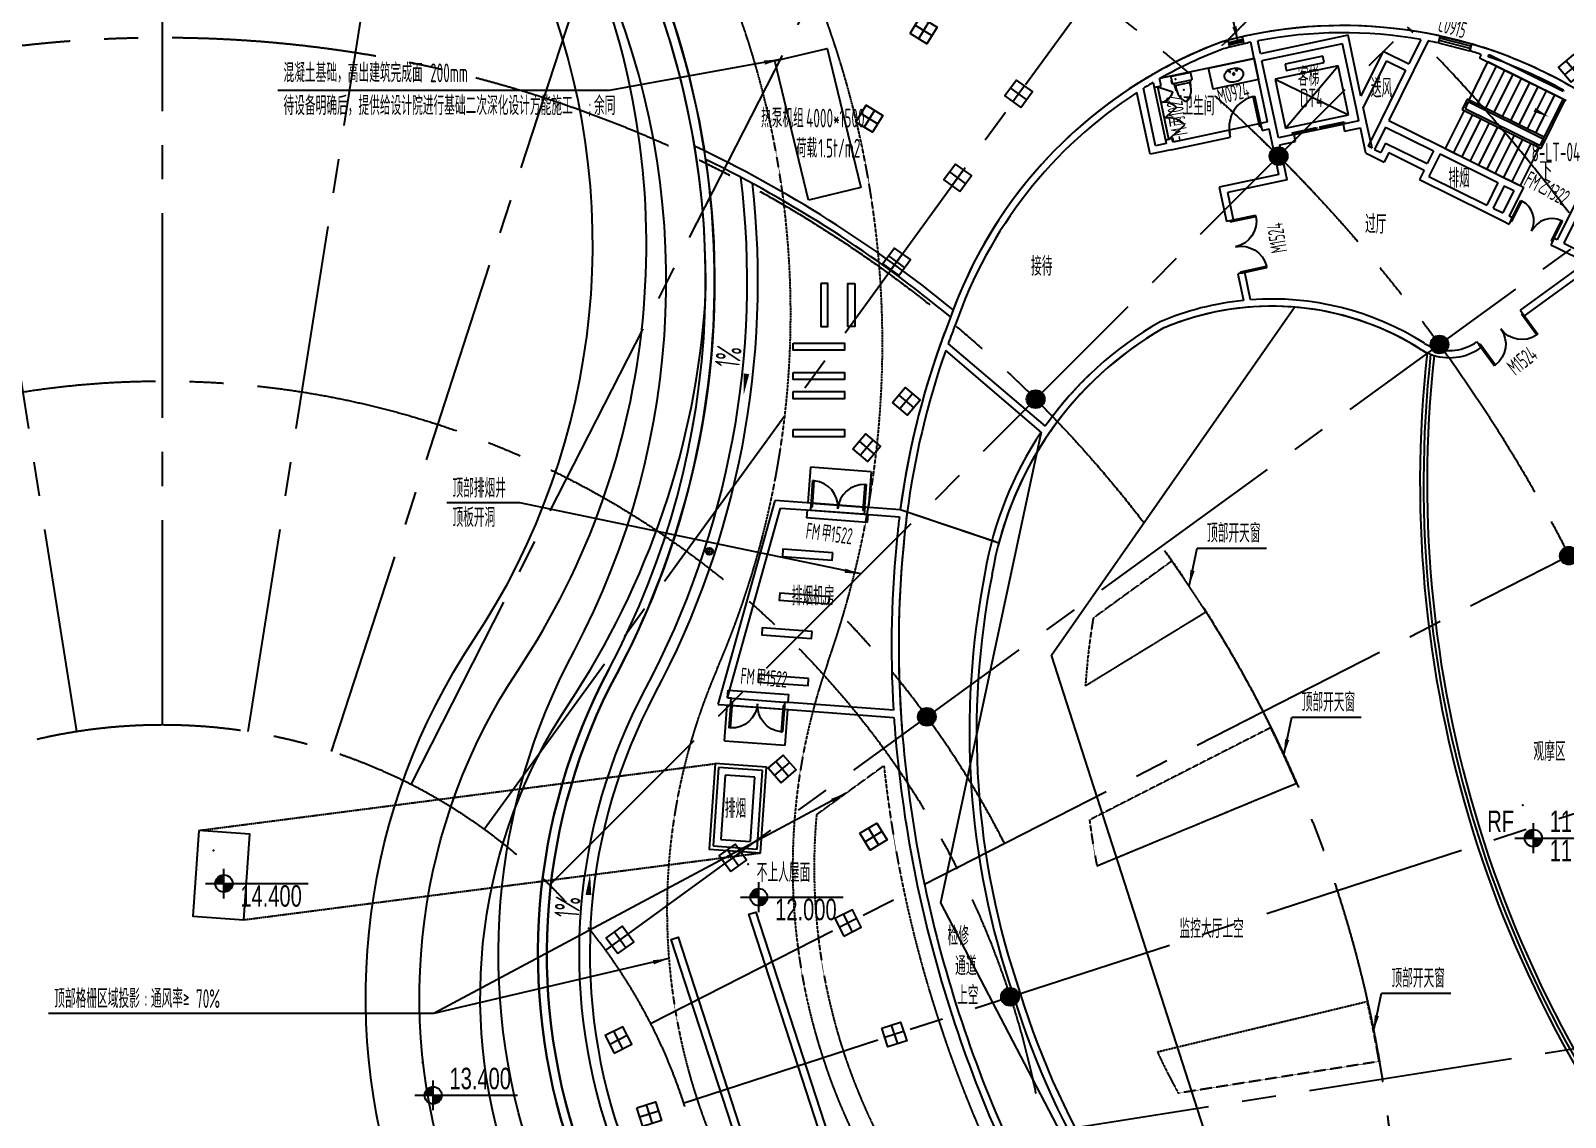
# Model space of a CAD drawing. Extents: x 104132 to 3338343, y -1228862 to 1409848.
# Drawn here: x 725308 to 768182, y 94822 to 125183 of the extents above; entities that cross this region are included whole.
import ezdxf
from ezdxf.enums import TextEntityAlignment as Align

# ---------------------------------------------------------------- set-up
doc = ezdxf.new("R2010")
doc.units = 0
for name, pattern in [('CENTER', [50.8, 31.75, -6.35, 6.35, -6.35]), ('CENTER2', [28.575, 19.05, -3.175, 3.175, -3.175]), ('DASH', [0.35, 0.25, -0.1])]:
    doc.linetypes.add(name, pattern=pattern)
doc.layers.get('0').update_dxf_attribs({"color": 8})
doc.layers.get('Defpoints').update_dxf_attribs({"color": 8})
for name, color, linetype in [('#幕墙线-平面', 8, 'Continuous'), ('#标注', 8, 'Continuous'), ('#轴线', 8, 'CENTER2'), ('150高门槛', 8, 'Continuous'), ('A-COLS-PLAN-S', 8, 'Continuous'), ('A-FIXT', 8, 'Continuous'), ('A-FLOR-OVHD', 8, 'DASH'), ('A-FLOR-UNDR', 8, 'Continuous'), ('A-GLAZ', 8, 'Continuous'), ('A-ROOF', 8, 'Continuous'), ('A-ROOF-DRAN', 8, 'Continuous'), ('A-ROOF-EDGE', 8, 'Continuous'), ('A-SYMB', 8, 'Continuous'), ('A-SYMB-VOID', 8, 'Continuous'), ('C-NAME', 8, 'Continuous'), ('dim', 8, 'Continuous'), ('DIM_LEAD', 8, 'Continuous'), ('DIM_SYMB', 8, 'Continuous'), ('DOTE', 8, 'CENTER'), ('EVTR', 8, 'Continuous'), ('PUB_DIM', 8, 'Continuous'), ('PUB_HATCH', 8, 'Continuous'), ('STAIR', 8, 'Continuous'), ('WALL', 8, 'Continuous'), ('WINDOW', 8, 'Continuous'), ('WINDOW_TEXT', 8, 'Continuous'), ('分水线', 8, 'Continuous'), ('女儿墙', 8, 'Continuous'), ('建-屋面看线', 8, 'Continuous'), ('建-标字-设备', 8, 'Continuous'), ('柱础', 8, 'Continuous'), ('消防救援', 8, 'Continuous'), ('落水口', 8, 'Continuous'), ('设备基础', 8, 'Continuous')]:
    doc.layers.add(name, color=color, linetype=linetype)
doc.layers.add('结构板边线', color=8, linetype='Continuous', plot=False)
doc.styles.add('_TCH_DIM', font='SIMPLEX', dxfattribs={"bigfont": 'GBCBIG'})
doc.styles.add('ECADI', font='jrs.shx', dxfattribs={"width": 0.7, "bigfont": 'hztxt.shx'})
doc.styles.add('JHZX', font='jrs.shx', dxfattribs={"width": 0.6, "bigfont": 'jhz.shx'})
doc.styles.add('XD2008', font='xd-hzs.shx', dxfattribs={"width": 0.7, "bigfont": 'xd-hztxt.shx'})
doc.dimstyles.new('JZBZ-300', dxfattribs={"dimscale": 300, "dimtxt": 3, "dimasz": 1.5, "dimexe": 1, "dimexo": 1, "dimgap": 0.5, "dimtad": 1, "dimdec": 0, "dimdsep": 46, "dimtxsty": 'JHZX', "dimblk1": 'ARCHTICK', "dimblk2": 'ARCHTICK', "dimsah": 1, "dimcen": 0, "dimclrd": 1, "dimclre": 1, "dimclrt": 2, "dimadec": 3, "dimazin": 2, "dimtfac": 1, "dimtdec": 0, "dimtix": 1, "dimtmove": 0, "dimatfit": 3, "dimfxl": 1, "dimtolj": 1, "dimlwd": -1, "dimlwe": -1, "dimarcsym": 1})

# ---------------------------------------------------------------- blocks, each defined once
blk = doc.blocks.new('轴网20240313')
at = {"layer": '#标注', "ltscale": 300}
blk.add_circle((571467.9, -147345.9), 64700, dxfattribs=at)
at = {"layer": '#轴线', "ltscale": 300}
for p, q in [((571467.9, -132045.9), (571467.9, -79645.9)), ((569074.4, -132234.3), (560877.2, -80479.4)), ((573861.3, -132234.3), (582058.5, -80479.4)), ((576195.8, -132794.7), (592388.3, -82959.4)), ((578413.9, -133713.5), (602203, -87024.7)), ((580461, -134967.9), (611260.9, -92575.4)), ((582286.6, -136527.2), (619339, -99474.8)), ((583845.8, -138352.8), (626238.3, -107552.8)), ((585100.3, -140399.8), (631789, -116610.7)), ((586019, -142617.9), (635854.4, -126425.4)), ((586579.5, -144952.4), (638334.4, -136755.3))]:
    blk.add_line(p, q, dxfattribs=at)
for radius in [64700, 63300, 57500, 53700, 44100, 34500, 24900, 15300]:
    blk.add_circle((571467.9, -147345.9), radius, dxfattribs=at)
for radius in [49200, 26400]:
    blk.add_arc((571467.9, -147345.9), radius, 27, 45, dxfattribs=at)
blk = doc.blocks.new('*U1620')
at = {"const_width": 0.5}
for points in [[(4.16, -16.2), (4.16, -11.2)], [(4.16, -16.24), (4.16, -11.24)]]:
    blk.add_lwpolyline(points, dxfattribs=at)
blk.add_wipeout([(5.35, 6), (4.72, 5.92), (4.11, 5.76), (3.53, 5.53), (2.98, 5.23), (2.47, 4.86), (2.01, 4.43), (1.61, 3.94), (1.27, 3.41), (1, 2.84), (0.81, 2.25), (0.69, 1.63), (0.65, 1), (0.69, 0.37), (0.81, -0.25), (1, -0.84), (1.27, -1.41), (1.61, -1.94), (2.01, -2.43), (2.47, -2.86), (2.98, -3.23), (3.53, -3.53), (4.11, -3.76), (4.72, -3.92), (5.35, -4), (5.97, -4), (6.6, -3.92), (7.21, -3.76), (7.79, -3.53), (8.34, -3.23), (8.85, -2.86), (9.31, -2.43), (9.71, -1.94), (10.05, -1.41), (10.32, -0.84), (10.51, -0.25), (10.63, 0.37), (10.67, 1), (10.63, 1.63), (10.51, 2.25), (10.32, 2.84), (10.05, 3.41), (9.71, 3.94), (9.31, 4.43), (8.85, 4.86), (8.34, 5.23), (7.79, 5.53), (7.21, 5.76), (6.6, 5.92), (5.97, 6)])
h = blk.add_hatch(color=256)
h.paths.add_polyline_path([(5.66, 8.07), (2.12, 4.54), (2.47, 4.86), (2.98, 5.23), (3.53, 5.53), (4.11, 5.76), (4.72, 5.92), (5.35, 6), (5.66, 6)])
h.paths.add_polyline_path([(0.69, 1.63), (0.81, 2.25), (1, 2.84), (1.27, 3.41), (1.61, 3.94), (1.97, 4.39), (-1.41, 1), (1.97, -2.39), (1.61, -1.94), (1.27, -1.41), (1, -0.84), (0.81, -0.25), (0.69, 0.37), (0.65, 1)])
h.paths.add_polyline_path([(5.66, -4), (5.35, -4), (4.72, -3.92), (4.11, -3.76), (3.53, -3.53), (2.98, -3.23), (2.47, -2.86), (2.12, -2.54), (5.66, -6.07)])
for p, q in [((5.66, 8.07), (-1.41, 1)), ((5.66, 8.07), (5.66, 6)), ((5.66, -6.07), (-1.41, 1)), ((5.66, -4), (5.66, -17.74))]:
    blk.add_line(p, q)
at = {"style": 'JHZX', "width": 0.563875}
blk.add_attdef('DANO.', text='', height=3.5, rotation=270, dxfattribs=at).set_placement((3.78, 5.15), (3.78, -3.12), align=Align.FIT)
blk = doc.blocks.new('xfjyc')
at = {"layer": '消防救援'}
h = blk.add_hatch(color=256, dxfattribs=at)
h.dxf.hatch_style = 1
h.paths.add_polyline_path([(4677745, 5114283), (4677292, 5114283), (4677533, 5114707)])
blk.add_lwpolyline([(4677745, 5114283), (4677292, 5114283), (4677533, 5114707)], close=True, dxfattribs=at)
blk = doc.blocks.new('_ARCHTICK')
at = {"color": 0, "linetype": 'ByBlock', "const_width": 0.15}
blk.add_lwpolyline([(-0.5, -0.5), (0.5, 0.5)], dxfattribs=at)
blk = doc.blocks.new('*D1961')
at = {"layer": 'Defpoints', "color": 0, "transparency": 16777216}
for p in [(52119, 19932), (52512, 18872), (50328, 18062)]:
    blk.add_point(p, dxfattribs=at)
at = {"layer": 'PUB_DIM', "color": 1, "transparency": 16777216}
for p, q in [((51837, 19828), (49653, 19018)), ((49934, 19122), (49778, 19544)), ((49934, 19122), (50328, 18062)), ((52230, 18768), (50046, 17958)), ((50328, 18062), (50484, 17640))]:
    blk.add_line(p, q, dxfattribs=at)
at = {"layer": 'PUB_DIM', "color": 1, "transparency": 16777216, "xscale": 450, "yscale": 450, "zscale": 450}
for p, rotation in [((49934, 19122), 290.3483439818497), ((50328, 18062), 110.3483439818497)]:
    blk.add_blockref('_ARCHTICK', p, dxfattribs=dict(at, rotation=rotation))
at = {"layer": 'PUB_DIM', "color": 2, "transparency": 16777216, "insert": (50693, 18801), "char_height": 900, "attachment_point": 5, "rotation": 290.3483, "style": 'JHZX'}
blk.add_mtext('\\A1;1131', dxfattribs=at)
blk = doc.blocks.new('*D1962')
at = {"layer": 'Defpoints', "color": 0, "transparency": 16777216}
for p in [(52512, 18872), (53110, 17258), (50926, 16448)]:
    blk.add_point(p, dxfattribs=at)
at = {"layer": 'PUB_DIM', "color": 1, "transparency": 16777216}
for p, q in [((52230, 18768), (50046, 17958)), ((50328, 18062), (50926, 16448)), ((52829, 17154), (50645, 16344))]:
    blk.add_line(p, q, dxfattribs=at)
at = {"layer": 'PUB_DIM', "color": 1, "transparency": 16777216, "xscale": 450, "yscale": 450, "zscale": 450}
for p, rotation in [((50328, 18062), 110.348343981854), ((50926, 16448), 290.348343981854)]:
    blk.add_blockref('_ARCHTICK', p, dxfattribs=dict(at, rotation=rotation))
at = {"layer": 'PUB_DIM', "color": 2, "transparency": 16777216, "insert": (51189, 17464), "char_height": 900, "attachment_point": 5, "rotation": 290.3483, "style": 'JHZX'}
blk.add_mtext('\\A1;1721', dxfattribs=at)
blk = doc.blocks.new('*D1963')
at = {"layer": 'Defpoints', "color": 0, "transparency": 16777216}
for p in [(43372, 35106), (44120, 34183), (42153, 32591)]:
    blk.add_point(p, dxfattribs=at)
at = {"layer": 'PUB_DIM', "color": 1, "transparency": 16777216}
for p, q in [((43139, 34918), (41173, 33325)), ((43887, 33995), (41920, 32402)), ((41406, 33514), (41123, 33864)), ((41406, 33514), (42153, 32591)), ((42153, 32591), (42436, 32241))]:
    blk.add_line(p, q, dxfattribs=at)
at = {"layer": 'PUB_DIM', "color": 1, "transparency": 16777216, "xscale": 450, "yscale": 450, "zscale": 450}
for p, rotation in [((41406, 33514), 308.9982706631932), ((42153, 32591), 128.9982706631932)]:
    blk.add_blockref('_ARCHTICK', p, dxfattribs=dict(at, rotation=rotation))
at = {"layer": 'PUB_DIM', "color": 2, "transparency": 16777216, "insert": (42246, 33430), "char_height": 900, "attachment_point": 5, "rotation": 308.9983, "style": 'JHZX'}
blk.add_mtext('\\A1;1188', dxfattribs=at)
blk = doc.blocks.new('*D1964')
at = {"layer": 'Defpoints', "color": 0, "transparency": 16777216}
for p in [(44120, 34183), (45202, 32846), (43236, 31254)]:
    blk.add_point(p, dxfattribs=at)
at = {"layer": 'PUB_DIM', "color": 1, "transparency": 16777216}
for p, q in [((43887, 33995), (41920, 32402)), ((42153, 32591), (43236, 31254)), ((44969, 32658), (43003, 31065))]:
    blk.add_line(p, q, dxfattribs=at)
at = {"layer": 'PUB_DIM', "color": 1, "transparency": 16777216, "xscale": 450, "yscale": 450, "zscale": 450}
for p, rotation in [((42153, 32591), 128.9982706631925), ((43236, 31254), 308.9982706631925)]:
    blk.add_blockref('_ARCHTICK', p, dxfattribs=dict(at, rotation=rotation))
at = {"layer": 'PUB_DIM', "color": 2, "transparency": 16777216, "insert": (43161, 32300), "char_height": 900, "attachment_point": 5, "rotation": 308.9983, "style": 'JHZX'}
blk.add_mtext('\\A1;1720', dxfattribs=at)
blk = doc.blocks.new('_YZH')
blk.add_circle((0, 0), 0.5)
at = {"layer": 'PUB_HATCH', "const_width": 0.5}
blk.add_lwpolyline([(-0.25, 0, 1), (0.25, 0, 1)], format="xyb", close=True, dxfattribs=at)
blk = doc.blocks.new('ftttzhuw')
at = {"layer": 'A-COLS-PLAN-S', "xscale": 500, "yscale": 500, "zscale": 500}
for p in [(852651, -316162), (861271, -318427), (857146, -321425), (845863, -322951), (869048, -323103), (860761, -327325), (872540, -330752), (842826, -331828), (863409, -333718), (874210, -338992), (845149, -339651), (865025, -340447), (847868, -347346), (865568, -347346), (870668, -347346), (855543, -352743), (865025, -354245)]:
    blk.add_blockref('_YZH', p, dxfattribs=at)
blk = doc.blocks.new('$lvtry$00000206')
for points in [[(-253, -220, -0.414214), (-275, -198), (-275, -22, -0.414214), (-253, 0), (253, 0, -0.414214), (275, -22), (275, -198, -0.414214), (253, -220)], [(181, -286), (-181, -286, 0.39219), (-201, -305), (-202, -326), (-204, -363), (-205, -398), (-204, -429), (-201, -459), (-197, -488), (-189, -518), (-180, -550), (-168, -584), (-153, -619), (-135, -654), (-114, -687), (-90, -717), (-63, -741), (-33, -760), (-12, -767, 0.15433), (12, -767), (33, -760), (63, -741), (90, -717), (114, -687), (135, -654), (153, -619), (168, -584), (180, -550), (189, -518), (197, -488), (201, -459), (204, -429), (205, -398), (204, -363), (202, -326), (201, -305, 0.39219)]]:
    blk.add_lwpolyline(points, format="xyb", close=True)
blk.add_lwpolyline([(-275, -120), (-297, -120), (-297, -200), (-275, -200)], close=True)
for points in [[(-205, -428), (-235, -220)], [(205, -428), (235, -220)]]:
    blk.add_lwpolyline(points)
for p in [(-166, -109), (1, -443)]:
    blk.add_point(p)
blk = doc.blocks.new('ECADI-TAG-HGHT')
h = blk.add_hatch(color=256)
h.paths.add_polyline_path([(0, 0), (0, -1.2, 0.414214), (1.2, 0)])
h.paths.add_polyline_path([(0, 1.2, 0.414214), (-1.2, 0), (0, 0)])
for p, q in [((-2.57, 0), (11.77, 0)), ((0, -2.08), (0, 2.08))]:
    blk.add_line(p, q)
blk.add_circle((0, 0), 1.2)
blk.add_point((-1.48, 4.6))
at = {"style": 'ECADI', "width": 0.7}
blk.add_attdef('FL', text='', height=3, dxfattribs=at).set_placement((-2.69, 0.85), align=Align.RIGHT)
for tag, p in [('F.F.L.', (2.28, 0.85)), ('T.O.S.', (2.28, -3.23))]:
    blk.add_attdef(tag, p, '', height=3, dxfattribs=at)
blk = doc.blocks.new('lsk')
at = {"layer": '落水口'}
blk.add_line((-28, 96), (28, -96), dxfattribs=at)
blk.add_lwpolyline([(-96, -28), (96, 28)], dxfattribs=at)
for radius in [100, 80]:
    blk.add_circle((0, 0), radius, dxfattribs=at)
blk = doc.blocks.new('A$C346B0DA7')
for p, q in [((59, 99), (138, 146)), ((59, 99), (71, 79)), ((71, 79), (150, 126)), ((138, 146), (150, 126)), ((59, -99), (71, -79)), ((59, -99), (138, -146)), ((71, -79), (150, -126)), ((150, -126), (138, -146))]:
    blk.add_line(p, q)
for points in [[(124, 138, 0.012883), (119, 150, 0.028735), (103, 183, 0.038584), (81, 215, 0.043635), (58, 239, 0.046948), (30, 260, 0.060002), (3, 271, 0.075785), (-27, 275, 0.060889), (-62, 271, 0.054586), (-94, 259, 0.054379), (-122, 240, 0.038321), (-146, 217, 0.035303), (-168, 189, 0.040035), (-185, 157, 0.032621), (-200, 118, 0.024635), (-211, 77, 0.053768), (-218, -1), (-216, -39), (-211, -76, 1826.718919)], [(124, 138, 0.012883), (119, 150, 0.028735), (103, 183, 0.038584), (81, 215, 0.043635), (58, 239, 0.046948), (30, 260, 0.060002), (3, 271, 0.075785), (-27, 275, 0.060889), (-62, 271, 0.054586), (-94, 259, 0.054379), (-122, 240, 0.038321), (-146, 217, 0.035303), (-168, 189, 0.040035), (-185, 157, 0.032621), (-200, 118, 0.024635), (-211, 77, 0.053768), (-218, -1), (-216, -39), (-211, -76, 1826.718919)], [(124, 138, 0.012883), (119, 150, 0.028735), (103, 183, 0.038584), (81, 215, 0.043635), (58, 239, 0.046948), (30, 260, 0.060002), (3, 271, 0.075785), (-27, 275, 0.060889), (-62, 271, 0.054586), (-94, 259, 0.054379), (-122, 240, 0.038321), (-146, 217, 0.035303), (-168, 189, 0.040035), (-185, 157, 0.032621), (-200, 118, 0.024635), (-211, 77, 0.053768), (-218, -1), (-216, -39), (-211, -76, 1826.718919)], [(124, 138, 0.012883), (119, 150, 0.028735), (103, 183, 0.038584), (81, 215, 0.043635), (58, 239, 0.046948), (30, 260, 0.060002), (3, 271, 0.075785), (-27, 275, 0.060889), (-62, 271, 0.054586), (-94, 259, 0.054379), (-122, 240, 0.038321), (-146, 217, 0.035303), (-168, 189, 0.040035), (-185, 157, 0.032621), (-200, 118, 0.024635), (-211, 77, 0.053768), (-218, -1), (-216, -39), (-211, -76, 1826.718919)], [(132, -115, 0.025128), (138, -85, 0.042673), (146, 0), (144, 42, 0.021447), (138, 85, 0.025126), (132, 115)], [(132, -115, 0.025128), (138, -85, 0.042673), (146, 0), (144, 42, 0.021447), (138, 85, 0.025126), (132, 115)], [(132, -115, 0.025128), (138, -85, 0.042673), (146, 0), (144, 42, 0.021447), (138, 85, 0.025126), (132, 115)], [(132, -115, 0.025128), (138, -85, 0.042673), (146, 0), (144, 42, 0.021447), (138, 85, 0.025126), (132, 115)], [(-211, -76, 0.02503), (-200, -118, 0.032621), (-185, -157, 0.040035), (-168, -189, 0.035303), (-146, -217, 0.038321), (-122, -240, 0.054379), (-94, -259, 0.054586), (-62, -271, 0.060889), (-27, -275, 0.075785), (3, -271, 0.060002), (30, -260, 0.046948), (58, -239, 0.043635), (81, -215, 0.038584), (103, -183, 0.028735), (119, -150, 0.012881), (124, -138)], [(-211, -76, 0.02503), (-200, -118, 0.032621), (-185, -157, 0.040035), (-168, -189, 0.035303), (-146, -217, 0.038321), (-122, -240, 0.054379), (-94, -259, 0.054586), (-62, -271, 0.060889), (-27, -275, 0.075785), (3, -271, 0.060002), (30, -260, 0.046948), (58, -239, 0.043635), (81, -215, 0.038584), (103, -183, 0.028735), (119, -150, 0.012881), (124, -138)], [(-211, -76, 0.02503), (-200, -118, 0.032621), (-185, -157, 0.040035), (-168, -189, 0.035303), (-146, -217, 0.038321), (-122, -240, 0.054379), (-94, -259, 0.054586), (-62, -271, 0.060889), (-27, -275, 0.075785), (3, -271, 0.060002), (30, -260, 0.046948), (58, -239, 0.043635), (81, -215, 0.038584), (103, -183, 0.028735), (119, -150, 0.012881), (124, -138)], [(-211, -76, 0.02503), (-200, -118, 0.032621), (-185, -157, 0.040035), (-168, -189, 0.035303), (-146, -217, 0.038321), (-122, -240, 0.054379), (-94, -259, 0.054586), (-62, -271, 0.060889), (-27, -275, 0.075785), (3, -271, 0.060002), (30, -260, 0.046948), (58, -239, 0.043635), (81, -215, 0.038584), (103, -183, 0.028735), (119, -150, 0.012881), (124, -138)]]:
    blk.add_lwpolyline(points, format="xyb")
blk.add_lwpolyline([(-29, 0, 0.414221), (0, -29, 0.414221), (29, 0, 0.414221), (0, 29, 0.414221)], format="xyb", close=True)
blk.add_lwpolyline([(-29, 0, 0.414221), (0, -29, 0.414221), (29, 0, 0.414221), (0, 29, 0.414221)], format="xyb", close=True)
blk.add_lwpolyline([(-29, 0, 0.414221), (0, -29, 0.414221), (29, 0, 0.414221), (0, 29, 0.414221)], format="xyb", close=True)
blk.add_lwpolyline([(-29, 0, 0.414221), (0, -29, 0.414221), (29, 0, 0.414221), (0, 29, 0.414221)], format="xyb", close=True)
blk = doc.blocks.new('A$C2cc478ce')
blk.add_lwpolyline([(0, 0), (0, 550), (550, 550), (550, 0)], close=True)
for points in [[(275, 550), (275, 0)], [(0, 275), (550, 275)]]:
    blk.add_lwpolyline(points)
blk = doc.blocks.new('wdmqzc')
at = {"layer": '柱础'}
for p, rotation in [((6815, 30304), 328.5000000000003), ((5300, 27832), 328.5000000000003), ((6322, 19995), 319.500000000001), ((5218, 18703), 319.500000000001), ((5416, 7958), 301.5000000000013), ((6029, 2513), 288.0000000000013), ((-819, 288), 288.0000000000013)]:
    blk.add_blockref('A$C2cc478ce', p, dxfattribs=dict(at, rotation=rotation))
at = {"layer": '柱础', "xscale": -1}
for p, rotation in [((25286, 28946), 310.500000000001), ((9911, 28236), 324.0000000000011), ((8207, 25890), 324.0000000000011), ((6502, 23543), 324.0000000000011), ((3211, 9370), 310.500000000001), ((1804, 6888), 306.0000000000012), ((4964, 5084), 297.0000000000011), ((-1351, 4596), 306.0000000000012), ((-1451, 1815), 297.0000000000011)]:
    blk.add_blockref('A$C2cc478ce', p, dxfattribs=dict(at, rotation=rotation))
blk = doc.blocks.new('$DorLib2D$00000002')
for p, q in [((-0.5, 0), (-0.5, 0.4875)), ((-0.475, 0.4875), (-0.5, 0.4875)), ((-0.475, 0), (-0.475, 0.4875)), ((0.475, 0), (0.475, 0.4875)), ((0.475, 0.4875), (0.5, 0.4875)), ((0.5, 0), (0.5, 0.4875)), ((-0.5, 0), (-0.475, 0)), ((0.5, 0), (0.475, 0))]:
    blk.add_line(p, q)
for centre, start, end in [((-0.4875, 0), 0, 88.53072), ((0.4875, 0), 91.46928, 180)]:
    blk.add_arc(centre, 0.4875, start, end)
blk = doc.blocks.new('$DorLib2D$00000231')
for p, q in [((-0.5, 0), (-0.25, 0.433)), ((0.5, 0), (0.25, 0.433))]:
    blk.add_line(p, q)
for centre, start, end in [((-0.5, 0), 0, 60), ((0.5, 0), 120, 180)]:
    blk.add_arc(centre, 0.5, start, end)
blk = doc.blocks.new('$DORLIB2D$00000127')
for points in [[(-0.533, 0.795), (-0.533, 0.69)], [(-0.033, 0.795), (-0.533, 0.795)], [(-0.033, 0.69), (-0.533, 0.69)], [(-0.033, 0.795), (-0.033, 0.69)], [(0.533, 0.795), (0.033, 0.795)], [(0.033, 0.795), (0.033, 0.69)], [(0.533, 0.69), (0.033, 0.69)], [(0.533, 0.795), (0.533, 0.69)], [(0.5, 0.5), (-0.5, 0.5)]]:
    blk.add_lwpolyline(points)
blk = doc.blocks.new('$DorLib2D$00000001')
for p, q in [((0.45, 0.975), (0.5, 0.975)), ((0.45, 0), (0.45, 0.975)), ((0.5, 0), (0.5, 0.975)), ((0.5, 0), (0.45, 0))]:
    blk.add_line(p, q)
blk.add_arc((0.475, 0), 0.975, 91.4693, 180)
blk = doc.blocks.new('$WINLIB2D$00000039')
for points in [[(-0.5, 0.5), (-0.5, -0.5)], [(0.5, 0.5), (-0.5, 0.5)], [(-0.5, 0.17), (0.5, 0.17)], [(-0.45, -0.17), (-0.5, 0.08)], [(-0.38, -0.17), (-0.45, 0.17)], [(-0.32, -0.17), (-0.38, 0.17)], [(-0.25, -0.17), (-0.31, 0.17)], [(-0.18, -0.17), (-0.24, 0.17)], [(-0.11, -0.17), (-0.18, 0.17)], [(-0.04, -0.17), (-0.11, 0.17)], [(0.02, -0.17), (-0.04, 0.17)], [(0.09, -0.17), (0.03, 0.17)], [(0.16, -0.17), (0.1, 0.17)], [(0.23, -0.17), (0.16, 0.17)], [(0.3, -0.17), (0.23, 0.17)], [(0.36, -0.17), (0.3, 0.17)], [(0.43, -0.17), (0.37, 0.17)], [(0.5, -0.17), (0.44, 0.17)], [(0.5, -0.5), (0.5, 0.5)], [(-0.5, -0.17), (0.5, -0.17)], [(0.5, -0.5), (-0.5, -0.5)]]:
    blk.add_lwpolyline(points)
blk = doc.blocks.new('$DorLib2D$00000228')
blk.add_line((0.5, 0), (0, 0.866))
blk.add_arc((0.5, 0), 1, 120, 180)
blk = doc.blocks.new('$WINLIB2D$00000001')
for points in [[(-0.5, 0.5), (-0.5, -0.5)], [(-0.5, 0.5), (0.5, 0.5)], [(0.5, -0.5), (0.5, 0.5)], [(0.5, 0.167), (-0.5, 0.167)], [(0.5, -0.167), (-0.5, -0.167)], [(-0.5, -0.5), (0.5, -0.5)]]:
    blk.add_lwpolyline(points)
blk = doc.blocks.new('A$Ce9efcd33')
at = {"layer": '#幕墙线-平面'}
for points in [[(43364.8, 35116), (44110.9, 34176.2), (43122.9, 33376.2), (42364.8, 34306.3)], [(50891.1, 19537.4), (51319.2, 18416.5), (52511.8, 18872), (52094.5, 19997.2)]]:
    blk.add_lwpolyline(points, close=True, dxfattribs=at)
at = {"layer": '#幕墙线-平面', "ltscale": 0.8}
for points in [[(42367.8, 34308.8), (43619.9, 33778.6), (43354.8, 35107.9)], [(50891.1, 19537.4), (51915.5, 18644.3), (52094.5, 19997.2)]]:
    blk.add_lwpolyline(points, dxfattribs=at)
at = {"layer": 'DIM_LEAD'}
for p, q in [((41569.9, 36282.8), (35290, 36282.8)), ((43364.8, 35116), (41569.9, 36282.8)), ((52197.9, 19282), (49446.5, 17175.2)), ((49446.5, 17175.2), (43166.6, 17175.2))]:
    blk.add_line(p, q, dxfattribs=at)
for points in [[(43364.8, 35116, 0, 120, 0), (42987.5, 35361.3, 0, 0, 0)], [(52197.9, 19282, 0, 120, 0), (51840.6, 19008.4, 0, 0, 0)]]:
    blk.add_lwpolyline(points, format="xyseb", dxfattribs=at)
at = {"layer": '消防救援', "xscale": -1.29024, "yscale": 1.29024, "zscale": 1.29024}
for p, rotation in [((1806259.5, 8801262.6), 126.1846531770509), ((4032774, 8026701.5), 111.1196387671351)]:
    blk.add_blockref('xfjyc', p, dxfattribs=dict(at, rotation=rotation))
at = {"layer": 'DIM_LEAD', "style": 'XD2008', "width": 0.6}
for s, p in [('可开启消防救援幕墙', (35447.5, 36440.3)), ('1200X1600(', (38282.5, 36440.3)), ('宽', (40705.6, 36440.3)), ('X', (41020.6, 36440.3)), ('高', (41262.9, 36440.3)), (')', (41577.9, 36440.3)), ('可开启底标高', (35447.5, 35600.3)), ('12.700', (37337.5, 35600.3)), ('可开启消防救援幕墙', (43324.1, 17332.7)), ('1200X1600(', (46159.1, 17332.7)), ('宽', (48582.2, 17332.7)), ('X', (48897.2, 17332.7)), ('高', (49139.5, 17332.7)), (')', (49454.5, 17332.7)), ('可开启底标高', (43324.1, 16492.7)), ('12.700', (45214.1, 16492.7))]:
    blk.add_text(s, height=525, dxfattribs=at).set_placement(p)
at = {"layer": 'PUB_DIM'}
for p1, p2, distance, picture, middle in [((43372.5, 35106.3), (44119.8, 34183.4), -2530.5, '*D1963', (42245.9, 33430)), ((44119.8, 34183.4), (45202.4, 32846.4), -2530.5, '*D1964', (43160.8, 32300)), ((52118.6, 19932.3), (52511.8, 18872), -2329.6, '*D1961', (50693.5, 18800.7)), ((52511.8, 18872), (53110.2, 17258.4), -2329.6, '*D1962', (51189.3, 17463.8))]:
    dim = blk.add_aligned_dim(p1=p1, p2=p2, distance=distance, dimstyle='JZBZ-300', dxfattribs=at)
    dim.commit()
    dim.dimension.update_dxf_attribs({"geometry": picture, "text_midpoint": middle})

msp = doc.modelspace()

# ---------------------------------------------------------------- linework, layer by layer
at = {"layer": '150高门槛'}
msp.add_lwpolyline([(756696, 123596), (757008, 122129), (757106, 122150), (756794, 123617)], close=True, dxfattribs=at)
at = {"layer": 'A-FIXT'}
msp.add_lwpolyline([(759489, 124404), (756848, 123843)], dxfattribs=at)
msp.add_lwpolyline([(759614, 123817), (758342, 123547), (758217, 124134), (759489, 124404)], close=True, dxfattribs=at)
msp.add_arc((761819, 108380), 9987, 133.5049, 143.8988, dxfattribs=at)
at = {"layer": 'A-FLOR-OVHD', "ltscale": 5}
msp.add_line((758595, 124770), (800820, 166389), dxfattribs=at)
at = {"layer": 'A-FLOR-OVHD', "ltscale": 3}
for points in [[(743801, 132451), (742244, 131291, -0.256262), (744485, 107349, 0.383996), (751749, 85783, -0.220995), (765029, 67304), (766693, 67621, 0.216475), (754287, 87471, -0.343711), (747577, 107527, 0.249823)], [(758139, 108944, 0.012389), (757190, 110365), (754993, 108769, 0.024352), (754775, 106882)], [(760667, 104156, 0.012389), (759951, 105709), (754889, 103130, 0.016629), (755096, 101849)], [(750672, 97539, -0.051957), (749145, 104644), (748095, 103881), (747262, 103276, 0.204261), (751285, 90893), (752315, 90893), (753612, 90893, -0.051956)], [(762648, 98060, -0.012389), (762981, 96383), (757370, 95495, -0.016629), (756784, 96652)]]:
    msp.add_lwpolyline(points, format="xyb", close=True, dxfattribs=at)
at = {"layer": 'A-FLOR-OVHD'}
for points in [[(730004, 102836), (744434, 104704)], [(731264, 100342), (745693, 102210)]]:
    msp.add_lwpolyline(points, dxfattribs=at)
at = {"layer": 'A-FLOR-UNDR'}
msp.add_lwpolyline([(749796, 111736), (752262, 110910)], dxfattribs=at)
for points in [[(744434, 104704), (744267, 102310), (745693, 102210), (745861, 104604)], [(730006, 102836), (729838, 100442), (731265, 100342), (731432, 102736)]]:
    msp.add_lwpolyline(points, close=True, dxfattribs=at)
at = {"layer": 'A-GLAZ'}
for radius, start, end in [(32750, 173.6318, 222.3682), (32650, 173.6829, 222.3171), (32550, 173.7214, 222.2786)]:
    msp.add_arc((796871, 112550), radius, start, end, dxfattribs=at)
at = {"layer": 'A-ROOF'}
msp.add_lwpolyline([(746315, 37452, 0.683049), (748894, 83022, -0.431954), (740487, 107848, 0.480345), (726904, 139393, 0.282623), (687692, 128020)], format="xyb", dxfattribs=at)
msp.add_lwpolyline([(746315, 37452, 0.683049), (748894, 83022, -0.431954), (740487, 107848, 0.480345), (726904, 139393, 0.282623), (687692, 128020)], format="xyb", dxfattribs=at)
for radius in [64000, 63600, 57200, 55800]:
    msp.add_circle((728988, 90493), radius, dxfattribs=at)
at = {"layer": 'A-ROOF-DRAN'}
for points in [[(745141, 121091, -0.153498), (742474, 106791, 0.431954), (749829, 85069, -0.187348), (763333, 71187)], [(745463, 120919, -0.151314), (742739, 106650, 0.431954), (749954, 85342, -0.185118), (763517, 71518)]]:
    msp.add_lwpolyline(points, format="xyb", dxfattribs=at)
for radius in [62950, 62650, 58150]:
    msp.add_circle((728988, 90493), radius, dxfattribs=at)
for start, end in [(71.70287, 323.55602), (331.36515, 71.40574)]:
    msp.add_arc((728988, 90493), 57850, start, end, dxfattribs=at)
at = {"layer": 'A-ROOF-EDGE'}
for points in [[(747332, 82575, -0.491558), (738923, 107314, 0.529409), (725478, 140237, 0.308031), (681211, 122127, 0.003255), (680803, 121503, 0.451416), (684608, 108081, -0.504114), (690542, 77295, 0.431774), (692786, 46078, 0.257237), (747189, 36161, 0.71729)], [(746846, 81155, -0.491558), (737673, 108144, 0.529409), (725166, 138769, 0.308031), (682462, 121299, 0.003255), (682065, 120691, 0.451416), (685256, 109434, -0.504114), (691647, 76280, 0.431774), (693734, 47241, 0.257237), (746712, 37583, 0.71729)]]:
    msp.add_lwpolyline(points, format="xyb", close=True, dxfattribs=at)
msp.add_circle((728988, 90493), 65000, dxfattribs=at)
at = {"layer": 'A-SYMB-VOID'}
for points in [[(760383, 87351), (753826, 107738), (760620, 117460)], [(753540, 113965), (750728, 100819), (759115, 84730)]]:
    msp.add_lwpolyline(points, dxfattribs=at)
at = {"layer": 'DIM_LEAD'}
for p, q in [((759039, 124857), (758300, 128199)), ((746251, 124374), (741473, 123511)), ((741473, 123511), (732213, 123511)), ((738972, 111989), (736933, 111989)), ((748497, 110003), (738972, 111989)), ((757673, 109660), (757897, 110728)), ((757897, 110728), (759834, 110728)), ((760318, 104937), (760543, 106005)), ((760543, 106005), (762479, 106005)), ((748095, 103881), (736574, 97719)), ((743140, 99256), (736574, 97719)), ((762825, 97224), (763049, 98291)), ((763049, 98291), (764986, 98291)), ((736574, 97719), (725807, 97719))]:
    msp.add_line(p, q, dxfattribs=at)
for points in [[(759039, 124857, 0, 120, 0), (758941, 125296, 0, 0, 0)], [(746251, 124374, 0, 120, 0), (745808, 124294, 0, 0, 0)], [(748497, 110003, 0, 120, 0), (748057, 110095, 0, 0, 0)], [(757673, 109660, 0, 120, 0), (757766, 110101, 0, 0, 0)], [(760318, 104937, 0, 120, 0), (760411, 105377, 0, 0, 0)], [(748095, 103881, 0, 120, 0), (747698, 103669, 0, 0, 0)], [(743140, 99256, 0, 120, 0), (742702, 99153, 0, 0, 0)], [(762825, 97224, 0, 120, 0), (762917, 97664, 0, 0, 0)]]:
    msp.add_lwpolyline(points, format="xyseb", dxfattribs=at)
at = {"layer": 'DIM_SYMB'}
for points in [[(767317, 121357, 0, 0, 0), (764497, 122751, 0, 0, 0), (765140, 124051, 0, 0, 0), (767726, 122772, 0, 120, 0), (767323, 122971, 0, 0, 0)], [(745478, 116977, 0, 0, 0), (745226, 115003, 0, 160, 0), (745302, 115598, 0, 0, 0)], [(740780, 99648, 0, 0, 0), (740938, 101632, 0, 160, 0), (740890, 101034, 0, 0, 0)]]:
    msp.add_lwpolyline(points, format="xyseb", dxfattribs=at)
at = {"layer": 'EVTR'}
for p, q in [((761407, 124470), (760351, 124245)), ((761444, 124298), (761407, 124470)), ((761832, 124202), (760072, 123828)), ((760351, 124245), (760387, 124074)), ((760363, 122459), (761832, 124202)), ((760387, 124074), (761444, 124298)), ((762123, 122833), (761832, 124202)), ((760072, 123828), (760363, 122459)), ((760072, 123828), (762123, 122833)), ((760363, 122459), (762123, 122833))]:
    msp.add_line(p, q, dxfattribs=at)
at = {"layer": 'STAIR'}
for p, q in [((765495, 123245), (766022, 124312)), ((765728, 123130), (766255, 124196)), ((765961, 123014), (766488, 124081)), ((768120, 123274), (766022, 124312)), ((766194, 122899), (766722, 123966)), ((766427, 122784), (766955, 123851)), ((766660, 122669), (767188, 123735)), ((766893, 122553), (767421, 123620)), ((767126, 122438), (767654, 123505)), ((765441, 123272), (765299, 122985)), ((765468, 123191), (765380, 123012)), ((767592, 122208), (765441, 123272)), ((767566, 122154), (765468, 123191)), ((767566, 122154), (765468, 123191)), ((767359, 122323), (767887, 123390)), ((767477, 121975), (768120, 123274)), ((767504, 121894), (768174, 123248)), ((767592, 122208), (768120, 123274)), ((768120, 123274), (768174, 123248)), ((765353, 122958), (764825, 121891)), ((765586, 122843), (765059, 121776)), ((765819, 122728), (765292, 121661)), ((765299, 122985), (767504, 121894)), ((765380, 123012), (767477, 121975)), ((765380, 123012), (767477, 121975)), ((766052, 122612), (765525, 121546)), ((766285, 122497), (765758, 121430)), ((766518, 122382), (765991, 121315)), ((766751, 122267), (766224, 121200)), ((767566, 122154), (767592, 122208)), ((767566, 122154), (767592, 122208)), ((764825, 121891), (766923, 120854)), ((766984, 122151), (766457, 121085)), ((767217, 122036), (766690, 120969)), ((767451, 121921), (766923, 120854)), ((767566, 122154), (767477, 121975)), ((747091, 112986), (747016, 111989)), ((748786, 112859), (747091, 112986)), ((748786, 112859), (748712, 111862)), ((748712, 111862), (747016, 111989)), ((747002, 111789), (746985, 111570)), ((748680, 111443), (746985, 111570)), ((748697, 111663), (747002, 111789)), ((748697, 111663), (748680, 111443)), ((744777, 106540), (744793, 106760)), ((744793, 106760), (746488, 106633)), ((744687, 105344), (744762, 106341)), ((744762, 106341), (746457, 106214)), ((744777, 106540), (746472, 106414)), ((746472, 106414), (746488, 106633)), ((746382, 105217), (746457, 106214)), ((744687, 105344), (746382, 105217))]:
    msp.add_line(p, q, dxfattribs=at)
at = {"layer": 'WALL'}
for p, q in [((758809, 124724), (758762, 124918)), ((759151, 125012), (759198, 124818)), ((759491, 124395), (759392, 124860)), ((759666, 124534), (759588, 124899)), ((762111, 125054), (759666, 124534)), ((761957, 124817), (759707, 124338)), ((762336, 123035), (761957, 124817)), ((762472, 123358), (762111, 125054)), ((764145, 124937), (763808, 124255)), ((764350, 124899), (763940, 124071)), ((764638, 124841), (764687, 125034)), ((765559, 124813), (765510, 124619)), ((759865, 122634), (759491, 124395)), ((760082, 122578), (759707, 124338)), ((763091, 124610), (762472, 123358)), ((763182, 124342), (762539, 123042)), ((763091, 124610), (763808, 124255)), ((763182, 124342), (763719, 124076)), ((765835, 124519), (765789, 124427)), ((765789, 124427), (768210, 123230)), ((766027, 124455), (766057, 124518)), ((766057, 124518), (768119, 123498)), ((763719, 124076), (763024, 122671)), ((763940, 124071), (763248, 122672)), ((756735, 121969), (756394, 123573)), ((756666, 123737), (756696, 123596)), ((756696, 123596), (756892, 123638)), ((756892, 123638), (756848, 123843)), ((768129, 123519), (768119, 123498)), ((756581, 121731), (756214, 123458)), ((759865, 122634), (759670, 122592)), ((762415, 122665), (761974, 122571)), ((762415, 122665), (762336, 123035)), ((762631, 122608), (762539, 123042)), ((763024, 122671), (762670, 121954)), ((763248, 122672), (764682, 121962)), ((757168, 121856), (758831, 122210)), ((758789, 122405), (757224, 122073)), ((758831, 122210), (758789, 122405)), ((759670, 122592), (759711, 122397)), ((759711, 122397), (759907, 122438)), ((759990, 122047), (759907, 122438)), ((760165, 122186), (760082, 122578)), ((760605, 122280), (760165, 122186)), ((760647, 122084), (760605, 122280)), ((761974, 122571), (762016, 122375)), ((762016, 122375), (762456, 122469)), ((762606, 121762), (762456, 122469)), ((762782, 121898), (762631, 122608)), ((763159, 122492), (762849, 121865)), ((763159, 122492), (764504, 121827)), ((769574, 122604), (767958, 119338)), ((769740, 122490), (768137, 119249)), ((757168, 121856), (756581, 121731)), ((757029, 122031), (756735, 121969)), ((757203, 122170), (757008, 122129)), ((757008, 122129), (757029, 122031)), ((757224, 122073), (757203, 122170)), ((760177, 121167), (759990, 122047)), ((760206, 121991), (760647, 122084)), ((760414, 121013), (760206, 121991)), ((762606, 121762), (762671, 121730)), ((762782, 121898), (762670, 121954)), ((762849, 121865), (763028, 121776)), ((763161, 122045), (763028, 121776)), ((763252, 121777), (763119, 121508)), ((763161, 122045), (764326, 121469)), ((763252, 121777), (764238, 121290)), ((764504, 121827), (764326, 121469)), ((764682, 121962), (766475, 121076)), ((762671, 121730), (763119, 121508)), ((764683, 121739), (764461, 121291)), ((764683, 121739), (766296, 120941)), ((760177, 121167), (758514, 120813)), ((760414, 121013), (758751, 120659)), ((764238, 121290), (764105, 121021)), ((764105, 121021), (765987, 120090)), ((764461, 121291), (764373, 121111)), ((764373, 121111), (765986, 120313)), ((766296, 120941), (765986, 120313)), ((766475, 121076), (767013, 120810)), ((758514, 120813), (758717, 119859)), ((758913, 119901), (758751, 120659)), ((766476, 120852), (766165, 120225)), ((766745, 120719), (766434, 120092)), ((766476, 120852), (766745, 120719)), ((767013, 120810), (766614, 120003)), ((765987, 120090), (766435, 119868)), ((766165, 120225), (766434, 120092)), ((758717, 119859), (758913, 119901)), ((766435, 119868), (766615, 119779)), ((766703, 119959), (766614, 120003)), ((766615, 119779), (766703, 119959)), ((767869, 119382), (767780, 119203)), ((767780, 119203), (767959, 119114)), ((767958, 119338), (767869, 119382)), ((768137, 119249), (768950, 118848)), ((767959, 119114), (768767, 118715)), ((759225, 118434), (759029, 118392)), ((759029, 118392), (759188, 117646)), ((759388, 117663), (759225, 118434)), ((768767, 118715), (766924, 117376)), ((767042, 117214), (769019, 118650)), ((766924, 117376), (767042, 117214)), ((753540, 113965), (750872, 116244)), ((753655, 114130), (750944, 116446)), ((765829, 116333), (765711, 116494)), ((744518, 106359), (746107, 112057)), ((747116, 111981), (746107, 112057)), ((747101, 111782), (747116, 111981)), ((744777, 106540), (746256, 111845)), ((746256, 111845), (747101, 111782)), ((748612, 111870), (748597, 111670)), ((748597, 111670), (749577, 111597)), ((749602, 111796), (748612, 111870)), ((744518, 106359), (744861, 106334)), ((744876, 106533), (744777, 106540)), ((744861, 106334), (744876, 106533)), ((746372, 106421), (746357, 106222)), ((749413, 106194), (746372, 106421)), ((746357, 106222), (749426, 105993)), ((744527, 104598), (744373, 102403)), ((745754, 104512), (744527, 104598)), ((744712, 104384), (744587, 102588)), ((745540, 104326), (744712, 104384)), ((745415, 102531), (745540, 104326)), ((745600, 102317), (745754, 104512)), ((744587, 102588), (745415, 102531)), ((744373, 102403), (745600, 102317))]:
    msp.add_line(p, q, dxfattribs=at)
for centre, radius, start, end in [((761969, 112518), 12808, 79.461, 101.3451), ((763066, 112874), 12808, 110.5801, 119.8792), ((761969, 112518), 12808, 104.4998, 105.4199), ((761969, 112518), 12808, 101.3451, 102.7104), ((761969, 112518), 12608, 101.7944, 102.6962), ((761969, 112518), 12608, 80.0626, 100.8854), ((761969, 112518), 12808, 77.7495, 79.461), ((761969, 112518), 12608, 77.7815, 79.1175), ((761969, 112518), 12808, 71.6233, 73.7227), ((763066, 112874), 12608, 110.6211, 119.5487), ((761969, 112518), 12608, 104.514, 105.3789), ((761969, 112518), 12608, 72.1458, 73.6907), ((761969, 112518), 12808, 60.3228, 71.6233), ((761969, 112518), 12608, 60.7531, 71.228), ((763066, 112874), 12808, 119.8792, 122.2646), ((763066, 112874), 12808, 122.2646, 160.9721), ((763066, 112874), 12608, 120.5044, 121.9483), ((763066, 112874), 12608, 122.9182, 160.9905), ((759984, 109713), 7973, 95.7357, 113.0578), ((759984, 109713), 7773, 57.6455, 94.923), ((759984, 109713), 7973, 57.6455, 94.2877), ((771992, 108824), 22586, 158.6396, 160.2703), ((761819, 108380), 9987, 119.7645, 144.8428), ((759984, 109713), 7773, 94.923, 112.9715), ((771992, 108824), 22386, 158.6292, 160.0938), ((761819, 108380), 9787, 119.8332, 145.4794), ((771992, 108824), 22586, 160.2703, 172.4384), ((771992, 108824), 22386, 160.6416, 172.6789), ((764947, 117546), 1500, 237.6455, 248.3497), ((764947, 117546), 1300, 237.6455, 248.3497), ((764947, 117546), 1500, 248.3497, 306), ((764947, 117546), 1300, 248.3497, 306), ((761819, 108380), 9987, 145.9964, 170.5491), ((761819, 108380), 9787, 145.4794, 170.5673), ((771992, 108824), 22586, 172.9465, 174.1115), ((771992, 108824), 22386, 172.6789, 174.1124), ((778960, 107999), 29602, 173.9083, 183.4961), ((778960, 107999), 29402, 173.9076, 183.7186), ((774242, 105594), 22709, 168.7628, 198.9522), ((774242, 105594), 22509, 168.7548, 198.9607), ((778960, 107999), 29602, 183.8869, 184.9646), ((778960, 107999), 29402, 183.7186, 184.9647), ((784003, 108419), 34662, 184.9347, 198.0796), ((784003, 108419), 34462, 184.9347, 198.0801), ((774475, 104876), 22709, 197.0478, 227.2372), ((774475, 104876), 22509, 197.0393, 227.2452), ((784032, 108328), 34662, 197.9204, 211.0653), ((784032, 108328), 34462, 197.9199, 211.0653)]:
    msp.add_arc(centre, radius, start, end, dxfattribs=at)
at = {"layer": 'WINDOW'}
for p, q in [((759670, 122592), (758789, 122405)), ((747116, 111981), (748612, 111870)), ((747101, 111782), (748597, 111670)), ((744861, 106334), (746357, 106222)), ((744876, 106533), (746372, 106421))]:
    msp.add_line(p, q, dxfattribs=at)
at = {"layer": '分水线'}
msp.add_circle((728988, 90493), 60400, dxfattribs=at)
at = {"layer": '女儿墙'}
for points in [[(686693, 128928, -0.282623), (727262, 140695, -0.294472), (744130, 121826, -0.294472)], [(746735, 36169, 0.683049), (749455, 84250, -0.431954), (741679, 107214, 0.480345), (727262, 140695, 0.188461), (698046, 137647, 0.188461)], [(756391, 41886, 0.533207), (749455, 84250, -0.431954), (741679, 107214, 0.480345), (727262, 140695, 0.188461), (698046, 137647)], [(702554, 139635, -0.157), (727262, 140695, -0.294472), (744130, 121826)], [(746657, 36406, 0.683049), (749351, 84023, -0.431954), (741459, 107331, 0.480345), (727196, 140454, 0.188461), (698161, 137424)], [(755427, 41355, 0.546665), (749351, 84023, -0.431954), (741459, 107331, 0.480345), (727196, 140454, 0.188461), (698161, 137424)], [(744166, 121586, -0.16017), (741679, 107214, 0.431954), (749455, 84250, -0.191209), (762653, 70480, 0.005128), (762765, 70210)], [(744166, 121586, -0.16017), (741679, 107214, 0.431954), (749455, 84250, -0.191209), (762653, 70480, 0.005128), (762765, 70210)]]:
    msp.add_lwpolyline(points, format="xyb", dxfattribs=at)
for radius in [63900, 63650]:
    msp.add_circle((728988, 90493), radius, dxfattribs=at)
for centre, radius, start, end in [((721066, 118182), 23100, 331.983, 74.6112), ((728988, 90493), 57150, 137.7372, 288.0915), ((728988, 90493), 56900, 137.7372, 288.0915), ((728988, 90493), 34800, 50.597, 64.7082), ((728988, 90493), 34600, 50.4812, 63.9797), ((756378, 99393), 16900, 151.983, 245.4315)]:
    msp.add_arc(centre, radius, start, end, dxfattribs=at)
at = {"layer": '结构板边线', "ltscale": 2}
for points in [[(744160, 117675, 0.343685), (727196, 140454, 0.188461), (698161, 137424)], [(755464, 80095, 0.082762), (747881, 84183, -0.491558), (740339, 106374, 0.130758), (744160, 117675, 0.130758)], [(753855, 114067, 0.074324), (752540, 111489, 0.016287), (752357, 110878, 0.016287)]]:
    msp.add_lwpolyline(points, format="xyb", dxfattribs=at)
msp.add_lwpolyline([(749603, 111801), (752357, 110878)], dxfattribs=at)
msp.add_circle((728988, 90493), 64650, dxfattribs=at)
for centre, radius, start, end in [((761969, 112518), 12808, 55.0279, 105.4199), ((763066, 112874), 12808, 110.5801, 160.9721), ((728988, 90493), 34800, 50.597, 64.7082), ((759984, 109713), 7773, 57.6455, 108.0374), ((771992, 108824), 22586, 158.6396, 172.4246), ((759984, 109713), 7773, 108.0374, 112.9715), ((761819, 108380), 9787, 119.8332, 145.0579), ((764947, 117546), 1500, 237.6455, 245.4084), ((796871, 112550), 32750, 173.6318, 222.3682), ((761819, 108380), 9787, 144.4725, 145.0579), ((771992, 108824), 22386, 172.5236, 174.1124), ((778960, 107999), 29402, 173.9076, 184.9646), ((784003, 108419), 34462, 184.9347, 198.0801), ((784032, 108328), 34462, 197.9199, 211.0653)]:
    msp.add_arc(centre, radius, start, end, dxfattribs=at)
at = {"layer": '设备基础'}
msp.add_lwpolyline([(747039, 120449), (746098, 124337), (747556, 124690), (748497, 120802), (747039, 120449)], dxfattribs=at)
for points in [[(747383, 118121), (747383, 116921), (747583, 116921), (747583, 118121)], [(748333, 118121), (748333, 116921), (748133, 116921), (748133, 118121)], [(746607, 116453), (748043, 116453), (748043, 116253), (746607, 116253)], [(746607, 115633), (748043, 115633), (748043, 115433), (746607, 115433)], [(746607, 115100), (748043, 115100), (748043, 114900), (746607, 114900)], [(746607, 114040), (748043, 114040), (748043, 113840), (746607, 113840)], [(747715, 110593), (746323, 110695), (746308, 110496), (747700, 110393)], [(747626, 109366), (746233, 109468), (746219, 109269), (747611, 109166)], [(747138, 108399), (745746, 108501), (745731, 108302), (747123, 108199)], [(747041, 107082), (745648, 107185), (745633, 106985), (747026, 106883)], [(748123, 92032), (745373, 100496), (745563, 100558), (748313, 92093)], [(745955, 91327), (743204, 99791), (743395, 99853), (746145, 91389)]]:
    msp.add_lwpolyline(points, close=True, dxfattribs=at)

# ---------------------------------------------------------------- block references
at = {"layer": 'A-FIXT'}
for name, p, rotation in [('$lvtry$00000206', (757435, 123967), 11.99999999967632), ('A$C346B0DA7', (758916, 123975), 102.0003091716852)]:
    msp.add_blockref(name, p, dxfattribs=dict(at, rotation=rotation))
at = {"layer": 'A-SYMB', "xscale": 200, "yscale": 200, "zscale": 200}
for p, values in [((767289, 102623), {'F.F.L.': '11.600', 'T.O.S.': '11.500', 'FL': 'RF'}), ((736552, 95437), {'F.F.L.': '13.400'})]:
    msp.add_blockref('ECADI-TAG-HGHT', p, dxfattribs=at).add_auto_attribs(values)
at = {"layer": 'A-SYMB'}
ref = msp.add_blockref('ECADI-TAG-HGHT', (730708, 101353), dxfattribs=dict(at, xscale=200, yscale=200, zscale=200))
ref.add_attrib('T.O.S.', '14.400', (731165, 100708), dxfattribs={"layer": '0', "height": 600, "style": 'ECADI', "width": 0.7})
ref = msp.add_blockref('ECADI-TAG-HGHT', (745650, 100974), dxfattribs=dict(at, xscale=200, yscale=200, zscale=200))
ref.add_attrib('T.O.S.', '12.000', (746107, 100329), dxfattribs={"layer": '0', "height": 600, "style": 'ECADI', "width": 0.7})
at = {"layer": 'DOTE'}
msp.add_blockref('轴网20240313', (157520, 237839), dxfattribs=at)
at = {"layer": 'WINDOW'}
for name, p, xscale, yscale, zscale, rotation in [('$WINLIB2D$00000039', (758980, 124868), -400.0000000000001, 200, -400.0000000000001, 193.6051143739719), ('$WINLIB2D$00000001', (765098, 124827), -900.0000000000001, 200, -900.0000000000001, 165.736084069799), ('$DorLib2D$00000231', (756887, 123177), -899.9999999999998, -899.9999999999998, -899.9999999999998, 102.0000000000121), ('$DorLib2D$00000001', (759250, 122401), -899.9999999999998, -899.9999999999998, -899.9999999999998, 192.0000000000159), ('$DorLib2D$00000228', (757043, 122443), -600, -600, -600, 102.0000000000121), ('$DORLIB2D$00000127', (761310, 122328), 1400, -200, 1400, 192.0000000000178), ('$DorLib2D$00000002', (767242, 119581), 1300, 1300, 1300, 333.6853681228674), ('$DorLib2D$00000002', (758971, 119146), 1500, -1500, 1500, 102.0000000000137), ('$DorLib2D$00000002', (766377, 116854), 1500, -1500, 1500, 35.99999999999893), ('$DorLib2D$00000002', (747857, 111826), 1500, 1500, 1500, 355.7300915612961), ('$DorLib2D$00000002', (745617, 106377), 1500, -1500, 1500, 355.7300915612967)]:
    msp.add_blockref(name, p, dxfattribs=dict(at, xscale=xscale, yscale=yscale, zscale=zscale, rotation=rotation))
at = {"layer": '建-屋面看线'}
msp.add_blockref('ftttzhuw', (-92480, 437839), dxfattribs=at)
at = {"layer": '柱础'}
msp.add_blockref('wdmqzc', (743060, 94800), dxfattribs=at)
at = {"layer": '落水口', "rotation": 71.99999999999994}
msp.add_blockref('lsk', (744269, 110636), dxfattribs=at)

# ---------------------------------------------------------------- texts
at = {"layer": 'C-NAME', "style": 'XD2008', "width": 0.6}
for s, p in [('客梯', (760708, 123639)), ('DT4', (760773, 123041)), ('热泵机组', (745712, 122479)), ('卫生间', (757482, 122819)), ('4000*1500', (746972, 122479)), ('荷载', (746685, 121638)), ('1.5t/m2', (747315, 121638)), ('8-LT-04', (767241, 121531)), ('过厅', (762588, 119513)), ('接待', (753256, 118338)), ('排烟机房', (746570, 109126)), ('观摩区', (767293, 104780)), ('不上人屋面', (745592, 101396)), ('监控大厅上空', (757403, 99829)), ('检修', (750923, 99625)), ('通道', (751135, 98788)), ('上空', (751189, 97970))]:
    msp.add_text(s, height=525, dxfattribs=at).set_placement(p)
at = {"layer": 'DIM_LEAD', "style": 'XD2008', "width": 0.6}
for s, p in [('混凝土基础，高出建筑完成面', (732371, 123743)), ('200mm', (736466, 123743)), ('待设备明确后，提供给设计院进行基础二次深化设计方能施工', (732371, 122825)), (';', (740876, 122825)), ('余同', (741046, 122825)), ('顶部排烟井', (737090, 112138)), ('顶板开洞', (737090, 111319)), ('顶部开天窗', (758171, 110881)), ('顶部开天窗', (760816, 106158)), ('顶部开天窗', (763322, 98445)), ('顶部格栅区域投影', (725965, 97876)), (':', (728485, 97876)), ('通风率≥', (728666, 97876)), ('70%', (729926, 97876))]:
    msp.add_text(s, height=525, dxfattribs=at).set_placement(p)
at = {"layer": 'DIM_SYMB', "style": '_TCH_DIM'}
msp.add_text('下', height=506, dxfattribs=at).set_placement((767458, 121024))
at = {"layer": 'DIM_SYMB', "style": 'XD2008', "width": 0.6}
for rotation, p in [(82.7251, (745108, 115744)), (85.4518, (740628, 100383))]:
    msp.add_text('1%%%', height=700, rotation=rotation, dxfattribs=at).set_placement(p)
at = {"layer": 'WINDOW_TEXT', "style": 'XD2008', "width": 0.6}
for s, rotation, p in [('C0915', 343.991, (764597, 125176)), ('M0924', 14.6601, (758533, 123113)), ('1022', 99.4221, (757549, 122825)), ('丙', 99.4221, (757593, 122558)), ('FM', 99.4221, (757664, 122128)), ('FM', 332.3958, (766992, 120874)), ('乙', 332.3958, (767378, 120672)), ('1322', 332.3958, (767617, 120547)), ('M1524', 99.2871, (760415, 119017)), ('M1524', 38.5252, (766790, 115529)), ('FM', 352.8497, (746946, 110991)), ('甲', 352.8497, (747379, 110936)), ('1522', 352.8497, (747646, 110903)), ('FM', 355.1926, (745127, 106936)), ('甲', 355.1926, (745562, 106899)), ('1522', 355.1926, (745831, 106877))]:
    msp.add_text(s, height=450, rotation=rotation, dxfattribs=at).set_placement(p)
at = {"layer": '建-标字-设备', "style": 'XD2008', "width": 0.6}
for s, p in [('送风', (762749, 123316)), ('排烟', (764916, 120798)), ('排烟', (744701, 103185))]:
    msp.add_text(s, height=525, dxfattribs=at).set_placement(p)

# ---------------------------------------------------------------- next in the draw order: block references
at = {"layer": '#标注'}
ref = msp.add_blockref('*U1620', (767503, 128205), dxfattribs=dict(at, xscale=400, yscale=400, zscale=400, rotation=39.21099898062721))
ref.add_attrib('DANO.', 'FS5-JD-20', dxfattribs={"layer": '0', "height": 1400, "rotation": 309.211, "style": 'JHZX', "width": 0.274149}).set_placement((767371, 130757), (769462, 128194), align=Align.FIT)

# ---------------------------------------------------------------- next in the draw order: block references
at = {"layer": 'dim', "ltscale": 300}
msp.add_blockref('A$Ce9efcd33', (728988, 90493), dxfattribs=at)

doc.saveas('drawing.dxf')
